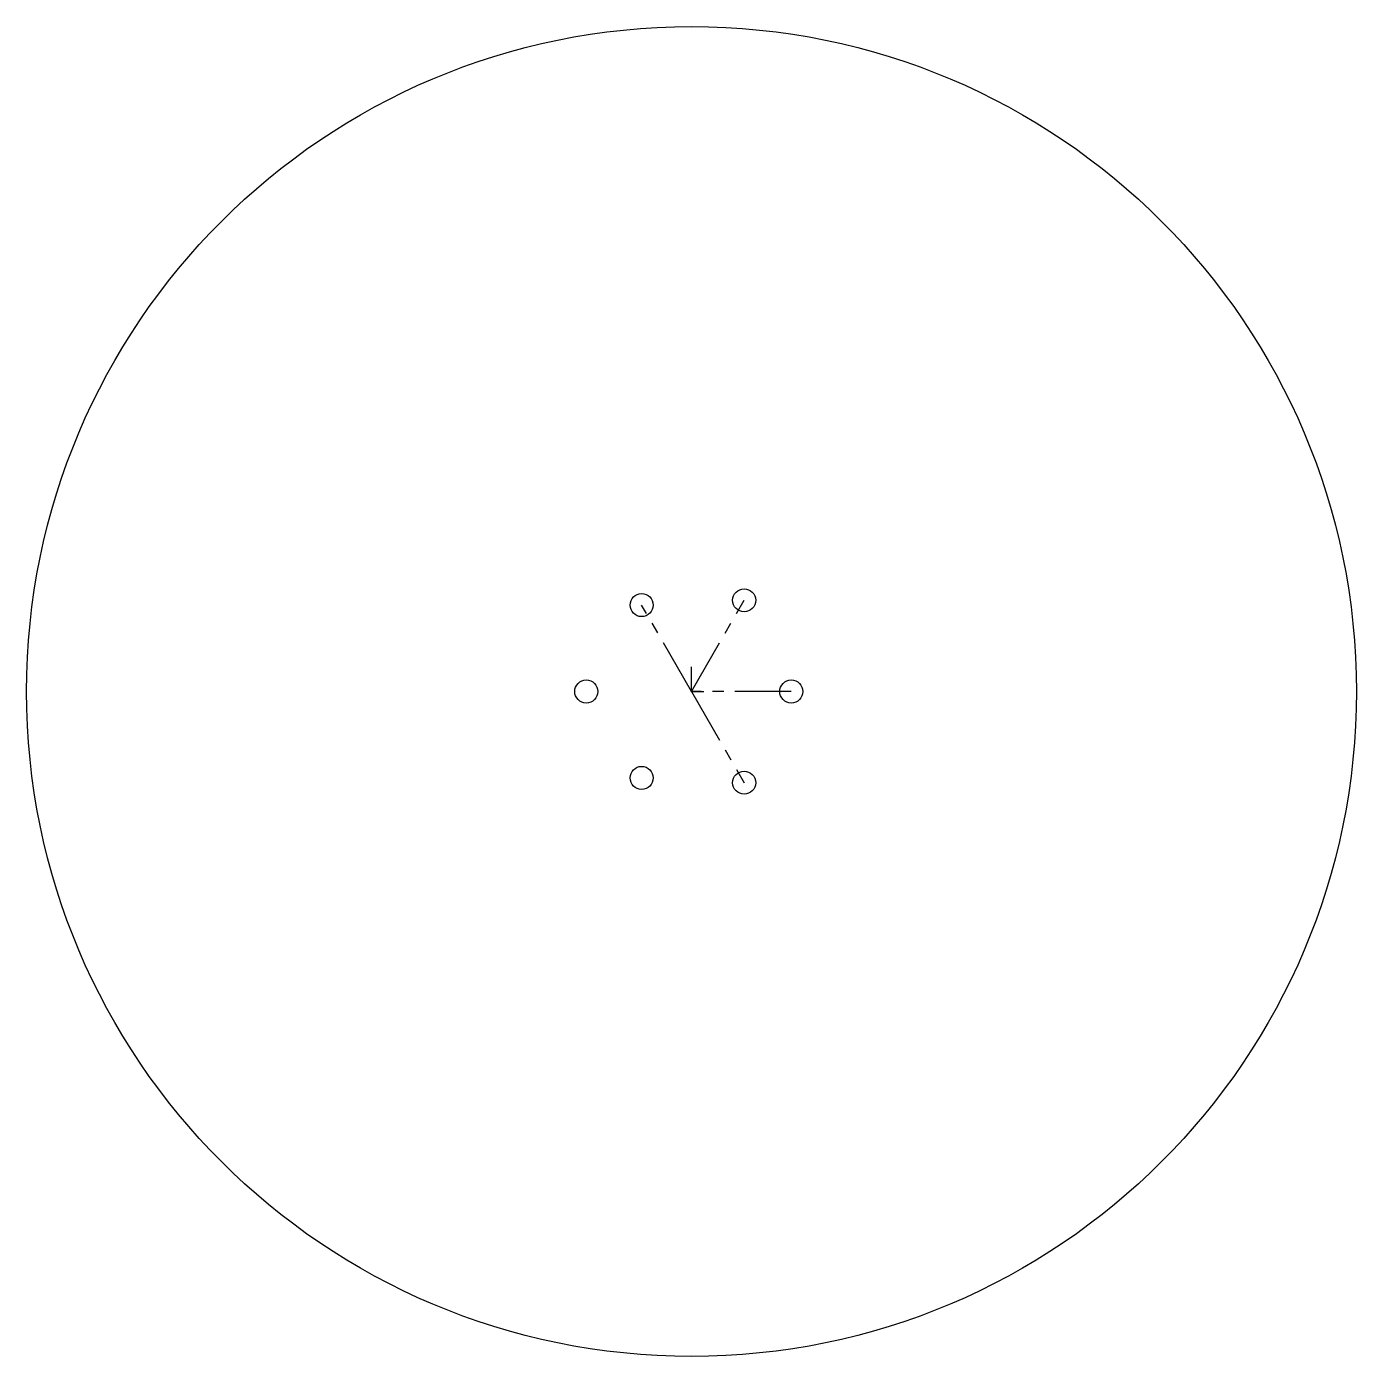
# Model space of a CAD drawing. Header units: millimetres. Extents: x -150 to 150, y -150 to 150.
import ezdxf

# ---------------------------------------------------------------- set-up
doc = ezdxf.new("R2010")
doc.units = ezdxf.units.MM
doc.header["$PDSIZE"] = -1
doc.linetypes.add('CENTERX2', pattern=[20.32, 12.7, -2.54, 2.54, -2.54])

msp = doc.modelspace()

# ---------------------------------------------------------------- linework, layer by layer
at = {"color": 7, "linetype": 'CENTERX2'}
for p, q in [((0, 0), (-11.25, 19.49)), ((0, 0), (11.88, 20.57)), ((22.5, 0), (0, 0)), ((0, 0), (11.88, -20.57))]:
    msp.add_line(p, q, dxfattribs=at)
at = {"color": 7, "linetype": 'Continuous'}
for q in [(0, 5.58), (2.79, 0)]:
    msp.add_line((0, 0), q, dxfattribs=at)
for centre, radius in [((0, 0), 150), ((-11.25, 19.49), 2.6), ((11.88, 20.57), 2.6), ((-23.75, 0), 2.6), ((22.5, 0), 2.6), ((-11.25, -19.49), 2.6), ((11.88, -20.57), 2.6)]:
    msp.add_circle(centre, radius, dxfattribs=at)
msp.add_point((0, 0), dxfattribs=at)
msp.add_point((0, 0), dxfattribs=at)
msp.add_point((0, 0), dxfattribs=at)
msp.add_point((0, 0), dxfattribs=at)

doc.saveas('drawing.dxf')
